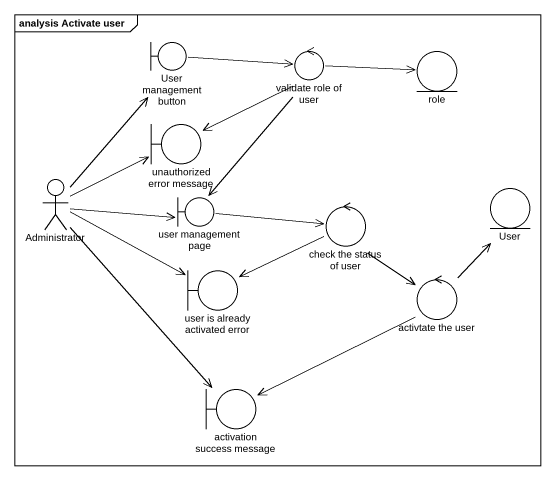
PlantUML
@startuml
mainframe analysis Activate user
boundary "User management button" as User_management_button
control "validate role of user" as validate_role_of_user
entity role
boundary "unauthorized error message" as unauthorized_error_message
actor Administrator
boundary "user management page" as user_management_page
entity User
control "check the status of user" as check_the_status_of_user
boundary "user is already activated error" as user_is_already_activated
control "activtate the user" as activtate_the_user
boundary "activation success message" as activation_success_message
User_management_button -right-> validate_role_of_user
validate_role_of_user -right-> role
validate_role_of_user --> unauthorized_error_message
validate_role_of_user --> user_management_page
Administrator -up-> User_management_button
Administrator -right-> unauthorized_error_message
Administrator -right-> user_management_page
Administrator -right-> user_is_already_activated
Administrator --> activation_success_message
user_management_page -right-> check_the_status_of_user
check_the_status_of_user -left-> user_is_already_activated
check_the_status_of_user --> activtate_the_user
activtate_the_user -up-> User
activtate_the_user -left-> activation_success_message
@enduml
